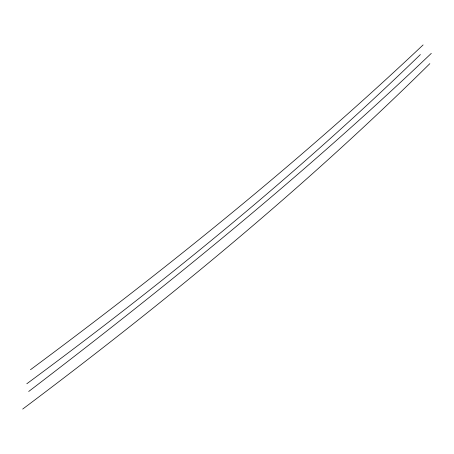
<?xml version="1.0" encoding="UTF-8"?>
<svg xmlns="http://www.w3.org/2000/svg" width="454" height="454" viewBox="0 0 454 454"><rect width="100%" height="100%" fill="white"/><g stroke="black" fill="none" stroke-linecap="round" stroke-linejoin="round"><path stroke-width="0.68" d="M429.859 63.634C303.124 188.887 165.097 302.171 22.7 409.071M420.387 54.565C297.495 173.774 164.462 282.104 26.814 383.761M431.3 53.373C304.299 174.33 167.935 285.01 28.698 391.484M423.1 44.929C299.453 161.584 166.924 268.479 30.475 369.721"/></g></svg>
